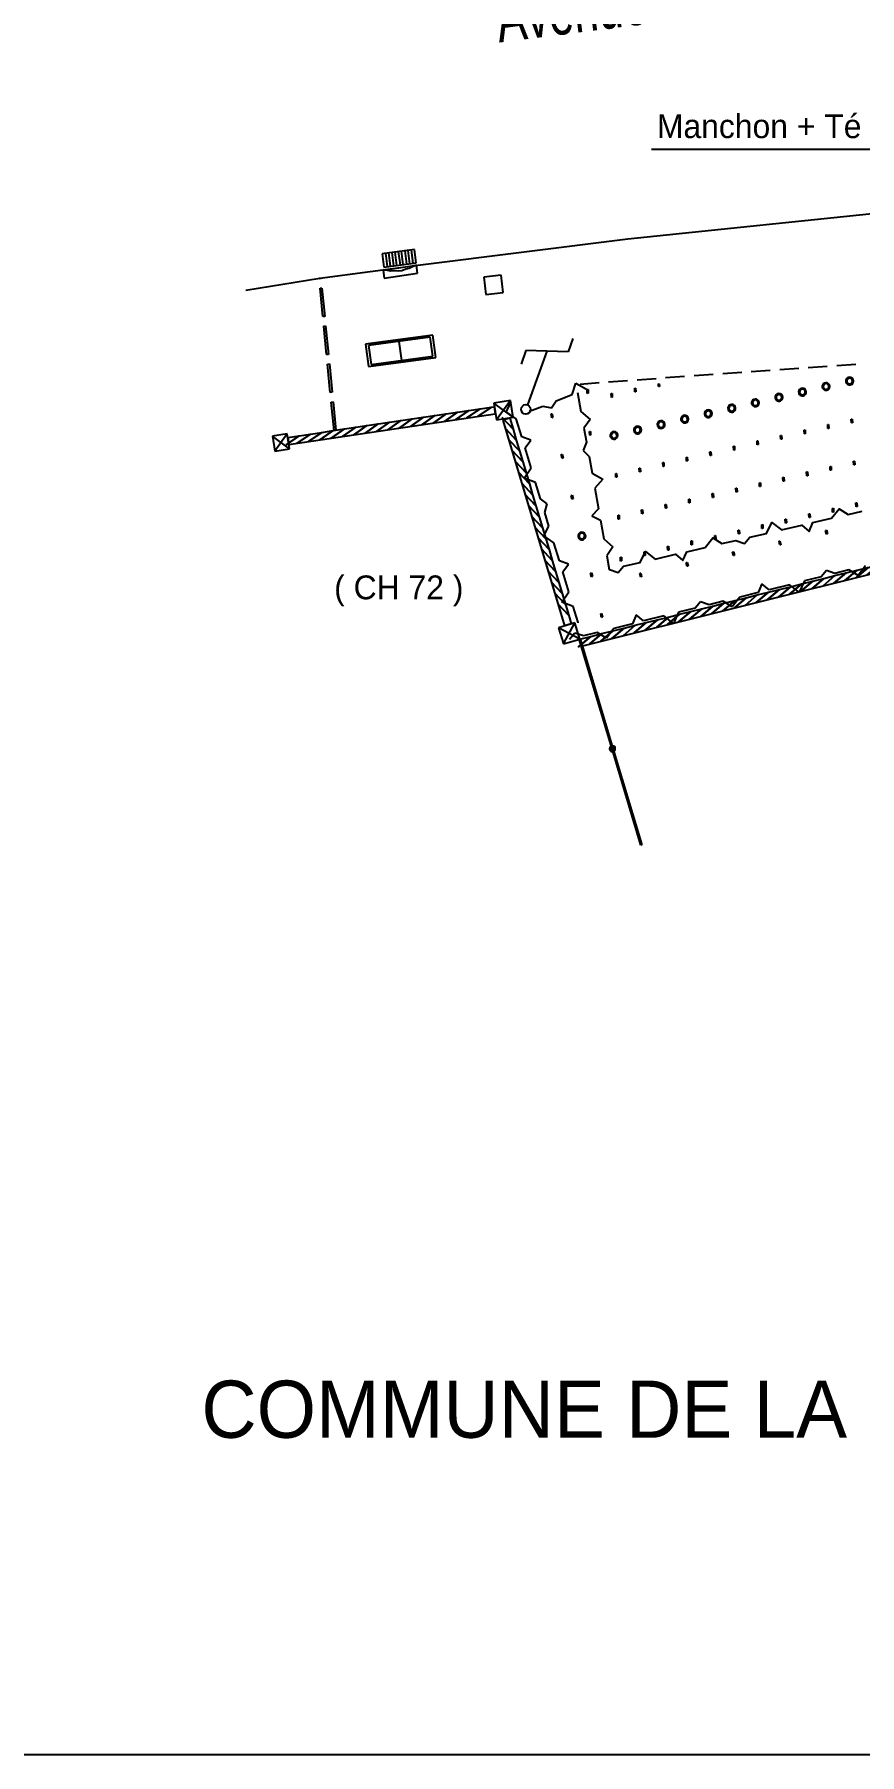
# Model space of a CAD drawing. Extents: x -215 to 206, y -120 to -34.
# Drawn here: x -171.11 to -153.79, y -120.09 to -83.99 of the extents above; entities that cross this region are included whole.
import ezdxf
from ezdxf.enums import TextEntityAlignment as Align

# ---------------------------------------------------------------- set-up
doc = ezdxf.new("R2010")
doc.units = 0
doc.header["$MEASUREMENT"] = 0
doc.layers.add('C_BAT_INDI', color=7, linetype='CONTINUOUS')
doc.layers.add('TOP$BATI', color=7, linetype='CONTINUOUS')
doc.styles.add('txt', font='TXT', dxfattribs={"height": 0.2})

msp = doc.modelspace()

# ---------------------------------------------------------------- linework, layer by layer
at = {"layer": 'C_BAT_INDI', "color": 4, "linetype": 'Continuous'}
msp.add_line((-158.159, -86.403, 112.096), (-149.043, -86.403, 112.096), dxfattribs=at)
at = {"layer": 'TOP$BATI', "color": 7, "linetype": 'Continuous'}
for p, q in [((-158.659, -88.282, 991.352), (-152.867, -87.684, 991.352)), ((-163.008, -88.828, 991.352), (-158.659, -88.282, 991.352)), ((-163.133, -88.508, 1000.633), (-163.811, -88.596, 1000.633)), ((-163.811, -88.596, 1000.633), (-163.775, -88.877, 1000.633)), ((-163.775, -88.877, 1000.633), (-163.097, -88.79, 1000.633)), ((-163.745, -88.587, 1000.633), (-163.708, -88.868, 1000.633)), ((-163.639, -88.86, 1000.633), (-163.675, -88.578, 1000.633)), ((-163.609, -88.57, 1000.633), (-163.573, -88.851, 1000.633)), ((-163.504, -88.842, 1000.633), (-163.54, -88.561, 1000.633)), ((-163.474, -88.552, 1000.633), (-163.437, -88.834, 1000.633)), ((-163.368, -88.825, 1000.633), (-163.404, -88.543, 1000.633)), ((-163.338, -88.535, 1000.633), (-163.302, -88.816, 1000.633)), ((-163.232, -88.807, 1000.633), (-163.269, -88.526, 1000.633)), ((-163.202, -88.517, 1000.633), (-163.166, -88.799, 1000.633)), ((-163.097, -88.79, 1000.633), (-163.133, -88.508, 1000.633)), ((-166.67, -89.36, 991.352), (-165.117, -89.11, 991.352)), ((-165.137, -89.112, 1000.957), (-165.097, -89.108, 1000.957)), ((-165.136, -89.121, 1000.957), (-165.137, -89.112, 1000.957)), ((-165.096, -89.117, 1000.957), (-165.136, -89.121, 1000.957)), ((-165.117, -89.11, 991.352), (-163.008, -88.828, 991.352)), ((-165.097, -89.108, 1000.957), (-165.096, -89.117, 1000.957)), ((-163.793, -88.939, 1000.6), (-163.093, -88.839, 1000.6)), ((-163.702, -88.95, 1000.6), (-163.793, -88.939, 1000.6)), ((-163.793, -88.939, 1000.6), (-163.769, -89.106, 1000.6)), ((-163.769, -89.106, 1000.6), (-163.069, -89.007, 1000.6)), ((-163.629, -88.964, 1000.6), (-163.702, -88.95, 1000.6)), ((-163.559, -88.954, 1000.6), (-163.629, -88.964, 1000.6)), ((-163.468, -88.966, 1000.6), (-163.559, -88.954, 1000.6)), ((-163.398, -88.956, 1000.6), (-163.468, -88.966, 1000.6)), ((-163.314, -88.919, 1000.6), (-163.398, -88.956, 1000.6)), ((-163.244, -88.909, 1000.6), (-163.314, -88.919, 1000.6)), ((-163.177, -88.875, 1000.6), (-163.244, -88.909, 1000.6)), ((-163.093, -88.839, 1000.6), (-163.177, -88.875, 1000.6)), ((-163.069, -89.007, 1000.6), (-163.093, -88.839, 1000.6)), ((-161.316, -89.045, 1000.708), (-161.678, -89.088, 1000.708)), ((-161.678, -89.088, 1000.708), (-161.635, -89.45, 1000.708)), ((-161.273, -89.407, 1000.708), (-161.316, -89.045, 1000.708)), ((-165.116, -89.32, 1000.957), (-165.076, -89.316, 1000.957)), ((-165.057, -89.917, 1000.957), (-165.116, -89.32, 1000.957)), ((-165.076, -89.316, 1000.957), (-165.018, -89.913, 1000.957)), ((-161.635, -89.45, 1000.708), (-161.273, -89.407, 1000.708)), ((-165.018, -89.913, 1000.957), (-165.057, -89.917, 1000.957)), ((-165.038, -90.116, 1000.957), (-164.998, -90.112, 1000.957)), ((-164.979, -90.713, 1000.957), (-165.038, -90.116, 1000.957)), ((-164.998, -90.112, 1000.957), (-164.939, -90.709, 1000.957)), ((-162.751, -90.302, 1000.767), (-164.164, -90.496, 1000.767)), ((-164.164, -90.496, 1000.767), (-164.1, -90.965, 1000.767)), ((-162.806, -90.347, 1000.767), (-164.099, -90.524, 1000.767)), ((-164.099, -90.524, 1000.767), (-164.045, -90.921, 1000.767)), ((-163.462, -90.437, 1000.767), (-163.408, -90.834, 1000.767)), ((-162.751, -90.744, 1000.767), (-162.806, -90.347, 1000.767)), ((-162.686, -90.772, 1000.767), (-162.751, -90.302, 1000.767)), ((-159.808, -90.372, 1000.848), (-159.911, -90.654, 1000.848)), ((-164.939, -90.709, 1000.957), (-164.979, -90.713, 1000.957)), ((-164.959, -90.912, 1000.957), (-164.92, -90.908, 1000.957)), ((-164.901, -91.509, 1000.957), (-164.959, -90.912, 1000.957)), ((-164.92, -90.908, 1000.957), (-164.861, -91.505, 1000.957)), ((-164.1, -90.965, 1000.767), (-162.686, -90.772, 1000.767)), ((-164.045, -90.921, 1000.767), (-162.751, -90.744, 1000.767)), ((-160.796, -90.63, 1000.848), (-160.898, -90.912, 1000.848)), ((-160.353, -90.642, 1000.848), (-160.796, -90.63, 1000.848)), ((-160.353, -90.642, 1000.848), (-160.763, -91.77, 1000.848)), ((-159.911, -90.654, 1000.848), (-160.353, -90.642, 1000.848)), ((-154.87, -90.985, 991.352), (-154.471, -90.957, 991.352)), ((-154.272, -90.944, 991.352), (-153.873, -90.917, 991.352)), ((-159.824, -91.554, 997.519), (-159.747, -91.31, 997.519)), ((-159.747, -91.31, 997.519), (-159.526, -91.439, 997.519)), ((-159.658, -91.331, 991.352), (-159.259, -91.3, 991.352)), ((-159.06, -91.285, 991.352), (-158.661, -91.256, 991.352)), ((-158.461, -91.241, 991.352), (-158.062, -91.212, 991.352)), ((-157.863, -91.197, 991.352), (-157.464, -91.168, 991.352)), ((-157.265, -91.154, 991.352), (-156.866, -91.125, 991.352)), ((-156.666, -91.111, 991.352), (-156.267, -91.082, 991.352)), ((-156.068, -91.068, 991.352), (-155.668, -91.04, 991.352)), ((-155.469, -91.026, 991.352), (-155.07, -90.999, 991.352)), ((-154.059, -91.249, 991.352), (-154.078, -91.242, 991.352)), ((-154.078, -91.242, 991.352), (-154.059, -91.249, 991.352)), ((-153.928, -91.297, 991.352), (-153.946, -91.29, 991.352)), ((-153.946, -91.29, 991.352), (-153.928, -91.297, 991.352)), ((-164.861, -91.505, 1000.957), (-164.901, -91.509, 1000.957)), ((-161.121, -91.673, 1000.848), (-161.472, -91.734, 1000.848)), ((-161.121, -91.673, 1000.848), (-161.411, -92.085, 1000.848)), ((-161.061, -92.024, 1000.848), (-161.121, -91.673, 1000.848)), ((-160.255, -91.828, 993.465), (-160.16, -91.684, 993.465)), ((-160.16, -91.684, 997.519), (-159.824, -91.554, 997.519)), ((-159.712, -91.511, 1000.767), (-159.641, -91.904, 1000.767)), ((-159.63, -96.829, 991.352), (-138.838, -91.659, 991.352)), ((-159.512, -91.448, 991.352), (-159.492, -91.446, 991.352)), ((-159.507, -91.527, 991.352), (-159.512, -91.448, 991.352)), ((-159.487, -91.526, 991.352), (-159.507, -91.527, 991.352)), ((-159.492, -91.446, 991.352), (-159.487, -91.526, 991.352)), ((-159.006, -91.531, 991.352), (-158.986, -91.529, 991.352)), ((-159.001, -91.61, 991.352), (-159.006, -91.531, 991.352)), ((-158.982, -91.609, 991.352), (-159.001, -91.61, 991.352)), ((-158.986, -91.529, 991.352), (-158.982, -91.609, 991.352)), ((-158.512, -91.417, 991.352), (-158.492, -91.416, 991.352)), ((-158.507, -91.496, 991.352), (-158.512, -91.417, 991.352)), ((-158.487, -91.495, 991.352), (-158.507, -91.496, 991.352)), ((-158.492, -91.416, 991.352), (-158.487, -91.495, 991.352)), ((-158.016, -91.328, 991.352), (-157.996, -91.327, 991.352)), ((-158.013, -91.383, 991.352), (-158.016, -91.328, 991.352)), ((-157.993, -91.381, 991.352), (-158.013, -91.383, 991.352)), ((-157.996, -91.327, 991.352), (-157.993, -91.381, 991.352)), ((-155.542, -91.591, 991.352), (-155.561, -91.584, 991.352)), ((-155.561, -91.584, 991.352), (-155.542, -91.591, 991.352)), ((-155.411, -91.638, 991.352), (-155.43, -91.632, 991.352)), ((-155.43, -91.632, 991.352), (-155.411, -91.638, 991.352)), ((-155.048, -91.477, 991.352), (-155.067, -91.47, 991.352)), ((-155.067, -91.47, 991.352), (-155.048, -91.477, 991.352)), ((-154.916, -91.524, 991.352), (-154.935, -91.517, 991.352)), ((-154.935, -91.517, 991.352), (-154.916, -91.524, 991.352)), ((-154.554, -91.363, 991.352), (-154.572, -91.356, 991.352)), ((-154.572, -91.356, 991.352), (-154.554, -91.363, 991.352)), ((-154.422, -91.41, 991.352), (-154.441, -91.404, 991.352)), ((-154.441, -91.404, 991.352), (-154.422, -91.41, 991.352)), ((-165.771, -92.599, 1000.985), (-161.439, -91.955, 1000.985)), ((-164.881, -91.708, 1000.957), (-164.841, -91.704, 1000.957)), ((-164.822, -92.305, 1000.957), (-164.881, -91.708, 1000.957)), ((-164.841, -91.704, 1000.957), (-164.783, -92.301, 1000.957)), ((-162.944, -92.027, 1000.985), (-163.219, -92.22, 1000.985)), ((-163.219, -92.22, 1000.985), (-162.944, -92.027, 1000.985)), ((-163.181, -92.062, 1000.985), (-162.944, -92.027, 1000.985)), ((-162.707, -91.992, 1000.985), (-162.981, -92.184, 1000.985)), ((-162.981, -92.184, 1000.985), (-162.707, -91.992, 1000.985)), ((-162.944, -92.027, 1000.985), (-162.707, -91.992, 1000.985)), ((-162.469, -91.957, 1000.985), (-162.744, -92.149, 1000.985)), ((-162.744, -92.149, 1000.985), (-162.469, -91.957, 1000.985)), ((-162.707, -91.992, 1000.985), (-162.469, -91.957, 1000.985)), ((-162.232, -91.921, 1000.985), (-162.506, -92.114, 1000.985)), ((-162.506, -92.114, 1000.985), (-162.232, -91.921, 1000.985)), ((-162.469, -91.957, 1000.985), (-162.232, -91.921, 1000.985)), ((-161.994, -91.886, 1000.985), (-162.269, -92.078, 1000.985)), ((-162.269, -92.078, 1000.985), (-161.994, -91.886, 1000.985)), ((-162.232, -91.921, 1000.985), (-161.994, -91.886, 1000.985)), ((-161.757, -91.851, 1000.985), (-162.032, -92.043, 1000.985)), ((-162.032, -92.043, 1000.985), (-161.757, -91.851, 1000.985)), ((-161.994, -91.886, 1000.985), (-161.757, -91.851, 1000.985)), ((-161.519, -91.816, 1000.985), (-161.794, -92.008, 1000.985)), ((-161.794, -92.008, 1000.985), (-161.519, -91.816, 1000.985)), ((-161.757, -91.851, 1000.985), (-161.519, -91.816, 1000.985)), ((-161.519, -91.816, 1000.985), (-161.461, -91.807, 1000.985)), ((-161.472, -91.734, 1000.848), (-161.411, -92.085, 1000.848)), ((-161.061, -92.024, 1000.848), (-161.472, -91.734, 1000.848)), ((-161.461, -91.807, 1000.848), (-161.439, -91.955, 1000.848)), ((-161.411, -92.085, 1000.848), (-161.061, -92.024, 1000.848)), ((-161.411, -92.085, 1000.848), (-161.061, -92.024, 1000.848)), ((-161.066, -92.276, 991.352), (-161.296, -92.032, 991.352)), ((-161.296, -92.032, 991.352), (-161.066, -92.276, 991.352)), ((-161.209, -91.913, 991.352), (-161.102, -91.713, 991.352)), ((-160.998, -92.058, 991.352), (-161.209, -91.913, 991.352)), ((-160.72, -91.9, 993.465), (-160.44, -91.792, 993.465)), ((-160.44, -91.792, 993.465), (-160.255, -91.828, 993.465)), ((-160.267, -91.959, 996.625), (-160.248, -91.955, 996.625)), ((-160.248, -92.037, 996.625), (-160.267, -91.959, 996.625)), ((-160.248, -91.955, 996.625), (-160.228, -92.032, 996.625)), ((-160.228, -92.032, 996.625), (-160.248, -92.037, 996.625)), ((-159.641, -91.904, 1000.767), (-159.448, -92.073, 1000.767)), ((-157.52, -92.046, 991.352), (-157.538, -92.039, 991.352)), ((-157.538, -92.039, 991.352), (-157.52, -92.046, 991.352)), ((-157.025, -91.932, 991.352), (-157.044, -91.925, 991.352)), ((-157.044, -91.925, 991.352), (-157.025, -91.932, 991.352)), ((-156.894, -91.98, 991.352), (-156.913, -91.973, 991.352)), ((-156.913, -91.973, 991.352), (-156.894, -91.98, 991.352)), ((-156.531, -91.818, 991.352), (-156.55, -91.812, 991.352)), ((-156.55, -91.812, 991.352), (-156.531, -91.818, 991.352)), ((-156.399, -91.866, 991.352), (-156.418, -91.859, 991.352)), ((-156.418, -91.859, 991.352), (-156.399, -91.866, 991.352)), ((-156.037, -91.704, 991.352), (-156.055, -91.698, 991.352)), ((-156.055, -91.698, 991.352), (-156.037, -91.704, 991.352)), ((-155.905, -91.752, 991.352), (-155.924, -91.746, 991.352)), ((-155.924, -91.746, 991.352), (-155.905, -91.752, 991.352)), ((-165.803, -92.377, 1000.985), (-166.115, -92.426, 1000.985)), ((-165.803, -92.377, 1000.985), (-166.066, -92.737, 1000.985)), ((-165.755, -92.689, 1000.985), (-165.803, -92.377, 1000.985)), ((-165.318, -92.38, 1000.985), (-165.593, -92.572, 1000.985)), ((-165.593, -92.572, 1000.985), (-165.318, -92.38, 1000.985)), ((-165.555, -92.415, 1000.985), (-165.318, -92.38, 1000.985)), ((-165.08, -92.345, 1000.985), (-165.355, -92.537, 1000.985)), ((-165.355, -92.537, 1000.985), (-165.08, -92.345, 1000.985)), ((-165.318, -92.38, 1000.985), (-165.08, -92.345, 1000.985)), ((-164.843, -92.309, 1000.985), (-165.118, -92.502, 1000.985)), ((-165.118, -92.502, 1000.985), (-164.843, -92.309, 1000.985)), ((-165.08, -92.345, 1000.985), (-164.843, -92.309, 1000.985)), ((-164.606, -92.274, 1000.985), (-164.88, -92.466, 1000.985)), ((-164.88, -92.466, 1000.985), (-164.606, -92.274, 1000.985)), ((-164.843, -92.309, 1000.985), (-164.606, -92.274, 1000.985)), ((-164.783, -92.301, 1000.957), (-164.822, -92.305, 1000.957)), ((-164.368, -92.239, 1000.985), (-164.643, -92.431, 1000.985)), ((-164.643, -92.431, 1000.985), (-164.368, -92.239, 1000.985)), ((-164.606, -92.274, 1000.985), (-164.368, -92.239, 1000.985)), ((-164.131, -92.203, 1000.985), (-164.405, -92.396, 1000.985)), ((-164.405, -92.396, 1000.985), (-164.131, -92.203, 1000.985)), ((-164.368, -92.239, 1000.985), (-164.131, -92.203, 1000.985)), ((-163.893, -92.168, 1000.985), (-164.168, -92.361, 1000.985)), ((-164.168, -92.361, 1000.985), (-163.893, -92.168, 1000.985)), ((-164.131, -92.203, 1000.985), (-163.893, -92.168, 1000.985)), ((-163.656, -92.133, 1000.985), (-163.931, -92.325, 1000.985)), ((-163.931, -92.325, 1000.985), (-163.656, -92.133, 1000.985)), ((-163.893, -92.168, 1000.985), (-163.656, -92.133, 1000.985)), ((-163.419, -92.098, 1000.985), (-163.693, -92.29, 1000.985)), ((-163.693, -92.29, 1000.985), (-163.419, -92.098, 1000.985)), ((-163.656, -92.133, 1000.985), (-163.419, -92.098, 1000.985)), ((-163.181, -92.062, 1000.985), (-163.456, -92.255, 1000.985)), ((-163.456, -92.255, 1000.985), (-163.181, -92.062, 1000.985)), ((-163.419, -92.098, 1000.985), (-163.181, -92.062, 1000.985)), ((-161.135, -92.047, 991.352), (-161.279, -92.09, 991.352)), ((-161.279, -92.09, 991.352), (-159.987, -96.408, 991.352)), ((-160.998, -92.507, 991.352), (-161.227, -92.262, 991.352)), ((-161.227, -92.262, 991.352), (-160.998, -92.507, 991.352)), ((-161.135, -92.047, 991.352), (-161.066, -92.276, 991.352)), ((-161.066, -92.276, 991.352), (-160.998, -92.507, 991.352)), ((-160.882, -92.441, 991.352), (-160.998, -92.058, 991.352)), ((-159.448, -92.073, 1000.767), (-159.577, -92.259, 1000.767)), ((-159.577, -92.259, 998.871), (-159.524, -92.554, 998.871)), ((-159.462, -92.326, 991.352), (-159.442, -92.325, 991.352)), ((-159.457, -92.406, 991.352), (-159.462, -92.326, 991.352)), ((-159.437, -92.405, 991.352), (-159.457, -92.406, 991.352)), ((-159.442, -92.325, 991.352), (-159.437, -92.405, 991.352)), ((-159.003, -92.388, 991.352), (-159.022, -92.381, 991.352)), ((-159.022, -92.381, 991.352), (-159.003, -92.388, 991.352)), ((-158.508, -92.274, 991.352), (-158.527, -92.267, 991.352)), ((-158.527, -92.267, 991.352), (-158.508, -92.274, 991.352)), ((-158.377, -92.322, 991.352), (-158.396, -92.315, 991.352)), ((-158.396, -92.315, 991.352), (-158.377, -92.322, 991.352)), ((-158.014, -92.16, 991.352), (-158.033, -92.153, 991.352)), ((-158.033, -92.153, 991.352), (-158.014, -92.16, 991.352)), ((-157.882, -92.208, 991.352), (-157.901, -92.201, 991.352)), ((-157.901, -92.201, 991.352), (-157.882, -92.208, 991.352)), ((-157.388, -92.094, 991.352), (-157.407, -92.087, 991.352)), ((-157.407, -92.087, 991.352), (-157.388, -92.094, 991.352)), ((-154.956, -92.296, 991.352), (-154.936, -92.295, 991.352)), ((-154.952, -92.376, 991.352), (-154.956, -92.296, 991.352)), ((-154.932, -92.375, 991.352), (-154.952, -92.376, 991.352)), ((-154.936, -92.295, 991.352), (-154.932, -92.375, 991.352)), ((-154.462, -92.182, 991.352), (-154.442, -92.181, 991.352)), ((-154.457, -92.262, 991.352), (-154.462, -92.182, 991.352)), ((-154.438, -92.261, 991.352), (-154.457, -92.262, 991.352)), ((-154.442, -92.181, 991.352), (-154.438, -92.261, 991.352)), ((-153.968, -92.069, 991.352), (-153.948, -92.067, 991.352)), ((-153.963, -92.148, 991.352), (-153.968, -92.069, 991.352)), ((-153.943, -92.147, 991.352), (-153.963, -92.148, 991.352)), ((-153.948, -92.067, 991.352), (-153.943, -92.147, 991.352)), ((-166.115, -92.426, 1000.985), (-166.066, -92.737, 1000.985)), ((-165.755, -92.689, 1000.985), (-166.115, -92.426, 1000.985)), ((-166.066, -92.737, 1000.985), (-165.755, -92.689, 1000.985)), ((-166.066, -92.737, 1000.985), (-165.755, -92.689, 1000.985)), ((-165.555, -92.415, 1000.985), (-165.83, -92.608, 1000.985)), ((-165.83, -92.608, 1000.985), (-165.555, -92.415, 1000.985)), ((-165.793, -92.45, 1000.985), (-165.555, -92.415, 1000.985)), ((-165.793, -92.45, 1000.985), (-165.771, -92.599, 1000.985)), ((-160.929, -92.736, 991.352), (-161.158, -92.492, 991.352)), ((-161.158, -92.492, 991.352), (-160.929, -92.736, 991.352)), ((-160.86, -92.966, 991.352), (-161.09, -92.722, 991.352)), ((-161.09, -92.722, 991.352), (-160.86, -92.966, 991.352)), ((-160.998, -92.507, 991.352), (-160.929, -92.736, 991.352)), ((-160.929, -92.736, 991.352), (-160.86, -92.966, 991.352)), ((-160.694, -92.509, 991.352), (-160.882, -92.441, 991.352)), ((-160.812, -92.67, 991.352), (-160.694, -92.509, 991.352)), ((-160.684, -93.091, 991.352), (-160.812, -92.67, 991.352)), ((-159.524, -92.554, 998.871), (-159.595, -92.729, 998.871)), ((-159.595, -92.729, 998.871), (-159.471, -92.849, 998.871)), ((-158.871, -92.436, 991.352), (-158.89, -92.429, 991.352)), ((-158.89, -92.429, 991.352), (-158.871, -92.436, 991.352)), ((-156.934, -92.752, 991.352), (-156.914, -92.751, 991.352)), ((-156.929, -92.832, 991.352), (-156.934, -92.752, 991.352)), ((-156.914, -92.751, 991.352), (-156.909, -92.831, 991.352)), ((-156.439, -92.638, 991.352), (-156.419, -92.637, 991.352)), ((-156.435, -92.718, 991.352), (-156.439, -92.638, 991.352)), ((-156.415, -92.717, 991.352), (-156.435, -92.718, 991.352)), ((-156.419, -92.637, 991.352), (-156.415, -92.717, 991.352)), ((-155.945, -92.524, 991.352), (-155.925, -92.523, 991.352)), ((-155.94, -92.604, 991.352), (-155.945, -92.524, 991.352)), ((-155.921, -92.603, 991.352), (-155.94, -92.604, 991.352)), ((-155.925, -92.523, 991.352), (-155.921, -92.603, 991.352)), ((-155.451, -92.41, 991.352), (-155.431, -92.409, 991.352)), ((-155.446, -92.49, 991.352), (-155.451, -92.41, 991.352)), ((-155.426, -92.489, 991.352), (-155.446, -92.49, 991.352)), ((-155.431, -92.409, 991.352), (-155.426, -92.489, 991.352)), ((-160.791, -93.196, 991.352), (-161.021, -92.952, 991.352)), ((-161.021, -92.952, 991.352), (-160.791, -93.196, 991.352)), ((-160.86, -92.966, 991.352), (-160.791, -93.196, 991.352)), ((-160.829, -93.303, 991.352), (-160.684, -93.091, 991.352)), ((-160.055, -92.813, 995.585), (-160.035, -92.809, 995.585)), ((-160.036, -92.891, 995.585), (-160.055, -92.813, 995.585)), ((-160.016, -92.886, 995.585), (-160.036, -92.891, 995.585)), ((-160.035, -92.809, 995.585), (-160.016, -92.886, 995.585)), ((-159.471, -92.849, 997.374), (-159.408, -93.204, 997.374)), ((-158.417, -93.094, 991.352), (-158.397, -93.093, 991.352)), ((-158.412, -93.174, 991.352), (-158.417, -93.094, 991.352)), ((-158.397, -93.093, 991.352), (-158.392, -93.173, 991.352)), ((-157.922, -92.98, 991.352), (-157.902, -92.979, 991.352)), ((-157.918, -93.06, 991.352), (-157.922, -92.98, 991.352)), ((-157.898, -93.059, 991.352), (-157.918, -93.06, 991.352)), ((-157.902, -92.979, 991.352), (-157.898, -93.059, 991.352)), ((-157.428, -92.866, 991.352), (-157.408, -92.865, 991.352)), ((-157.423, -92.946, 991.352), (-157.428, -92.866, 991.352)), ((-157.404, -92.945, 991.352), (-157.423, -92.946, 991.352)), ((-157.408, -92.865, 991.352), (-157.404, -92.945, 991.352)), ((-156.909, -92.831, 991.352), (-156.929, -92.832, 991.352)), ((-154.412, -93.061, 991.352), (-154.392, -93.06, 991.352)), ((-154.408, -93.141, 991.352), (-154.412, -93.061, 991.352)), ((-154.392, -93.06, 991.352), (-154.388, -93.14, 991.352)), ((-153.918, -92.947, 991.352), (-153.898, -92.946, 991.352)), ((-153.913, -93.027, 991.352), (-153.918, -92.947, 991.352)), ((-153.893, -93.026, 991.352), (-153.913, -93.027, 991.352)), ((-153.898, -92.946, 991.352), (-153.893, -93.026, 991.352)), ((-160.722, -93.426, 991.352), (-160.952, -93.182, 991.352)), ((-160.952, -93.182, 991.352), (-160.722, -93.426, 991.352)), ((-160.654, -93.656, 991.352), (-160.883, -93.412, 991.352)), ((-160.883, -93.412, 991.352), (-160.654, -93.656, 991.352)), ((-160.592, -93.398, 991.352), (-160.829, -93.303, 991.352)), ((-160.791, -93.196, 991.352), (-160.722, -93.426, 991.352)), ((-160.722, -93.426, 991.352), (-160.654, -93.656, 991.352)), ((-160.487, -93.742, 991.352), (-160.592, -93.398, 991.352)), ((-159.408, -93.204, 997.374), (-159.183, -93.326, 997.374)), ((-159.183, -93.326, 997.374), (-159.351, -93.519, 997.374)), ((-158.911, -93.208, 991.352), (-158.891, -93.207, 991.352)), ((-158.906, -93.288, 991.352), (-158.911, -93.208, 991.352)), ((-158.886, -93.287, 991.352), (-158.906, -93.288, 991.352)), ((-158.891, -93.207, 991.352), (-158.886, -93.287, 991.352)), ((-158.392, -93.173, 991.352), (-158.412, -93.174, 991.352)), ((-155.895, -93.403, 991.352), (-155.875, -93.402, 991.352)), ((-155.891, -93.483, 991.352), (-155.895, -93.403, 991.352)), ((-155.871, -93.482, 991.352), (-155.891, -93.483, 991.352)), ((-155.875, -93.402, 991.352), (-155.871, -93.482, 991.352)), ((-155.401, -93.289, 991.352), (-155.381, -93.288, 991.352)), ((-155.396, -93.369, 991.352), (-155.401, -93.289, 991.352)), ((-155.376, -93.368, 991.352), (-155.396, -93.369, 991.352)), ((-155.381, -93.288, 991.352), (-155.376, -93.368, 991.352)), ((-154.906, -93.175, 991.352), (-154.887, -93.174, 991.352)), ((-154.902, -93.255, 991.352), (-154.906, -93.175, 991.352)), ((-154.882, -93.254, 991.352), (-154.902, -93.255, 991.352)), ((-154.887, -93.174, 991.352), (-154.882, -93.254, 991.352)), ((-154.388, -93.14, 991.352), (-154.408, -93.141, 991.352)), ((-160.585, -93.886, 991.352), (-160.815, -93.642, 991.352)), ((-160.815, -93.642, 991.352), (-160.585, -93.886, 991.352)), ((-160.654, -93.656, 991.352), (-160.585, -93.886, 991.352)), ((-160.351, -93.847, 991.352), (-160.487, -93.742, 991.352)), ((-160.4, -94.029, 991.352), (-160.351, -93.847, 991.352)), ((-159.843, -93.667, 994.546), (-159.823, -93.663, 994.546)), ((-159.823, -93.745, 994.546), (-159.843, -93.667, 994.546)), ((-159.823, -93.663, 994.546), (-159.804, -93.74, 994.546)), ((-159.804, -93.74, 994.546), (-159.823, -93.745, 994.546)), ((-159.351, -93.519, 995.677), (-159.274, -93.952, 995.677)), ((-157.378, -93.745, 991.352), (-157.358, -93.744, 991.352)), ((-157.374, -93.825, 991.352), (-157.378, -93.745, 991.352)), ((-157.354, -93.823, 991.352), (-157.374, -93.825, 991.352)), ((-157.358, -93.744, 991.352), (-157.354, -93.823, 991.352)), ((-156.884, -93.631, 991.352), (-156.864, -93.63, 991.352)), ((-156.879, -93.711, 991.352), (-156.884, -93.631, 991.352)), ((-156.859, -93.71, 991.352), (-156.879, -93.711, 991.352)), ((-156.864, -93.63, 991.352), (-156.859, -93.71, 991.352)), ((-156.389, -93.517, 991.352), (-156.369, -93.516, 991.352)), ((-156.385, -93.597, 991.352), (-156.389, -93.517, 991.352)), ((-156.365, -93.596, 991.352), (-156.385, -93.597, 991.352)), ((-156.369, -93.516, 991.352), (-156.365, -93.596, 991.352)), ((-153.868, -93.826, 991.352), (-153.848, -93.825, 991.352)), ((-153.863, -93.906, 991.352), (-153.868, -93.826, 991.352)), ((-153.848, -93.825, 991.352), (-153.843, -93.904, 991.352)), ((-160.516, -94.116, 991.352), (-160.746, -93.871, 991.352)), ((-160.746, -93.871, 991.352), (-160.516, -94.116, 991.352)), ((-160.447, -94.346, 991.352), (-160.677, -94.102, 991.352)), ((-160.677, -94.102, 991.352), (-160.447, -94.346, 991.352)), ((-160.585, -93.886, 991.352), (-160.516, -94.116, 991.352)), ((-160.516, -94.116, 991.352), (-160.447, -94.346, 991.352)), ((-160.313, -94.316, 991.352), (-160.4, -94.029, 991.352)), ((-159.274, -93.952, 995.677), (-159.41, -94.098, 995.677)), ((-159.41, -94.098, 995.677), (-159.232, -94.188, 995.677)), ((-159.232, -94.188, 993.98), (-159.161, -94.582, 993.98)), ((-158.861, -94.086, 991.352), (-158.841, -94.085, 991.352)), ((-158.857, -94.166, 991.352), (-158.861, -94.086, 991.352)), ((-158.837, -94.165, 991.352), (-158.857, -94.166, 991.352)), ((-158.841, -94.085, 991.352), (-158.837, -94.165, 991.352)), ((-158.367, -93.973, 991.352), (-158.347, -93.971, 991.352)), ((-158.362, -94.052, 991.352), (-158.367, -93.973, 991.352)), ((-158.342, -94.051, 991.352), (-158.362, -94.052, 991.352)), ((-158.347, -93.971, 991.352), (-158.342, -94.051, 991.352)), ((-157.873, -93.859, 991.352), (-157.853, -93.857, 991.352)), ((-157.868, -93.938, 991.352), (-157.873, -93.859, 991.352)), ((-157.848, -93.937, 991.352), (-157.868, -93.938, 991.352)), ((-157.853, -93.857, 991.352), (-157.848, -93.937, 991.352)), ((-155.351, -94.167, 991.352), (-155.331, -94.166, 991.352)), ((-155.346, -94.247, 991.352), (-155.351, -94.167, 991.352)), ((-155.331, -94.166, 991.352), (-155.327, -94.246, 991.352)), ((-154.857, -94.053, 991.352), (-154.837, -94.052, 991.352)), ((-154.852, -94.133, 991.352), (-154.857, -94.053, 991.352)), ((-154.832, -94.132, 991.352), (-154.852, -94.133, 991.352)), ((-154.837, -94.052, 991.352), (-154.832, -94.132, 991.352)), ((-154.362, -93.94, 991.352), (-154.342, -93.938, 991.352)), ((-154.358, -94.019, 991.352), (-154.362, -93.94, 991.352)), ((-154.338, -94.018, 991.352), (-154.358, -94.019, 991.352)), ((-154.342, -93.938, 991.352), (-154.338, -94.018, 991.352)), ((-153.843, -93.904, 991.352), (-153.863, -93.906, 991.352)), ((-160.378, -94.576, 991.352), (-160.608, -94.331, 991.352)), ((-160.608, -94.331, 991.352), (-160.378, -94.576, 991.352)), ((-160.31, -94.806, 991.352), (-160.539, -94.561, 991.352)), ((-160.539, -94.561, 991.352), (-160.31, -94.806, 991.352)), ((-160.447, -94.346, 991.352), (-160.378, -94.576, 991.352)), ((-160.42, -94.516, 991.352), (-160.313, -94.316, 991.352)), ((-160.209, -94.661, 991.352), (-160.42, -94.516, 991.352)), ((-159.677, -94.499, 993.506), (-159.696, -94.492, 993.506)), ((-159.696, -94.492, 993.506), (-159.677, -94.499, 993.506)), ((-159.546, -94.546, 993.506), (-159.564, -94.54, 993.506)), ((-159.564, -94.54, 993.506), (-159.546, -94.546, 993.506)), ((-156.834, -94.509, 991.352), (-156.814, -94.508, 991.352)), ((-156.829, -94.589, 991.352), (-156.834, -94.509, 991.352)), ((-156.814, -94.508, 991.352), (-156.81, -94.588, 991.352)), ((-156.34, -94.395, 991.352), (-156.32, -94.394, 991.352)), ((-156.335, -94.475, 991.352), (-156.34, -94.395, 991.352)), ((-156.315, -94.474, 991.352), (-156.335, -94.475, 991.352)), ((-156.32, -94.394, 991.352), (-156.315, -94.474, 991.352)), ((-155.845, -94.282, 991.352), (-155.825, -94.28, 991.352)), ((-155.841, -94.361, 991.352), (-155.845, -94.282, 991.352)), ((-155.821, -94.36, 991.352), (-155.841, -94.361, 991.352)), ((-155.825, -94.28, 991.352), (-155.821, -94.36, 991.352)), ((-155.327, -94.246, 991.352), (-155.346, -94.247, 991.352)), ((-154.508, -94.404, 991.352), (-154.488, -94.4, 991.352)), ((-154.488, -94.482, 991.352), (-154.508, -94.404, 991.352)), ((-154.488, -94.4, 991.352), (-154.469, -94.477, 991.352)), ((-154.469, -94.477, 991.352), (-154.488, -94.482, 991.352)), ((-160.241, -95.036, 991.352), (-160.471, -94.791, 991.352)), ((-160.471, -94.791, 991.352), (-160.241, -95.036, 991.352)), ((-160.378, -94.576, 991.352), (-160.31, -94.806, 991.352)), ((-160.31, -94.806, 991.352), (-160.241, -95.036, 991.352)), ((-160.093, -95.044, 991.352), (-160.209, -94.661, 991.352)), ((-159.161, -94.582, 993.98), (-158.968, -94.75, 993.98)), ((-158.968, -94.75, 993.98), (-159.097, -94.936, 993.98)), ((-158.317, -94.851, 991.352), (-158.297, -94.85, 991.352)), ((-158.313, -94.931, 991.352), (-158.317, -94.851, 991.352)), ((-158.293, -94.93, 991.352), (-158.313, -94.931, 991.352)), ((-158.297, -94.85, 991.352), (-158.293, -94.93, 991.352)), ((-157.823, -94.737, 991.352), (-157.803, -94.736, 991.352)), ((-157.818, -94.817, 991.352), (-157.823, -94.737, 991.352)), ((-157.798, -94.816, 991.352), (-157.818, -94.817, 991.352)), ((-157.803, -94.736, 991.352), (-157.798, -94.816, 991.352)), ((-157.328, -94.623, 991.352), (-157.308, -94.622, 991.352)), ((-157.324, -94.703, 991.352), (-157.328, -94.623, 991.352)), ((-157.304, -94.702, 991.352), (-157.324, -94.703, 991.352)), ((-157.308, -94.622, 991.352), (-157.304, -94.702, 991.352)), ((-156.81, -94.588, 991.352), (-156.829, -94.589, 991.352)), ((-156.457, -94.854, 991.352), (-156.437, -94.849, 991.352)), ((-156.437, -94.931, 991.352), (-156.457, -94.854, 991.352)), ((-156.437, -94.849, 991.352), (-156.418, -94.927, 991.352)), ((-156.418, -94.927, 991.352), (-156.437, -94.931, 991.352)), ((-155.482, -94.629, 991.352), (-155.463, -94.624, 991.352)), ((-155.463, -94.707, 991.352), (-155.482, -94.629, 991.352)), ((-155.463, -94.624, 991.352), (-155.443, -94.702, 991.352)), ((-155.443, -94.702, 991.352), (-155.463, -94.707, 991.352)), ((-160.172, -95.266, 991.352), (-160.402, -95.021, 991.352)), ((-160.402, -95.021, 991.352), (-160.172, -95.266, 991.352)), ((-160.103, -95.496, 991.352), (-160.333, -95.251, 991.352)), ((-160.333, -95.251, 991.352), (-160.103, -95.496, 991.352)), ((-160.241, -95.036, 991.352), (-160.172, -95.266, 991.352)), ((-160.172, -95.266, 991.352), (-160.103, -95.496, 991.352)), ((-159.905, -95.112, 991.352), (-160.093, -95.044, 991.352)), ((-160.023, -95.273, 991.352), (-159.905, -95.112, 991.352)), ((-159.895, -95.694, 991.352), (-160.023, -95.273, 991.352)), ((-159.438, -95.298, 992.561), (-159.418, -95.293, 992.561)), ((-159.418, -95.293, 992.561), (-159.399, -95.371, 992.561)), ((-158.811, -94.965, 991.352), (-158.791, -94.964, 991.352)), ((-158.807, -95.045, 991.352), (-158.811, -94.965, 991.352)), ((-158.787, -95.044, 991.352), (-158.807, -95.045, 991.352)), ((-158.791, -94.964, 991.352), (-158.787, -95.044, 991.352)), ((-157.431, -95.078, 991.352), (-157.412, -95.074, 991.352)), ((-157.412, -95.156, 991.352), (-157.431, -95.078, 991.352)), ((-157.412, -95.074, 991.352), (-157.393, -95.151, 991.352)), ((-157.393, -95.151, 991.352), (-157.412, -95.156, 991.352)), ((-154.489, -95.247, 991.352), (-154.601, -95.377, 991.352)), ((-154.31, -95.305, 991.352), (-154.489, -95.247, 991.352)), ((-154.019, -95.233, 991.352), (-154.31, -95.305, 991.352)), ((-153.825, -95.35, 991.352), (-154.019, -95.233, 991.352)), ((-153.669, -95.146, 991.352), (-153.825, -95.35, 991.352)), ((-160.035, -95.725, 991.352), (-160.264, -95.481, 991.352)), ((-160.264, -95.481, 991.352), (-160.035, -95.725, 991.352)), ((-160.103, -95.496, 991.352), (-160.035, -95.725, 991.352)), ((-159.418, -95.375, 992.561), (-159.438, -95.298, 992.561)), ((-159.399, -95.371, 992.561), (-159.418, -95.375, 992.561)), ((-158.406, -95.303, 991.352), (-158.387, -95.298, 991.352)), ((-158.387, -95.38, 991.352), (-158.406, -95.303, 991.352)), ((-158.387, -95.298, 991.352), (-158.367, -95.376, 991.352)), ((-158.367, -95.376, 991.352), (-158.387, -95.38, 991.352)), ((-155.843, -95.521, 991.352), (-155.921, -95.705, 991.352)), ((-155.688, -95.647, 991.352), (-155.843, -95.521, 991.352)), ((-155.261, -95.541, 991.352), (-155.688, -95.647, 991.352)), ((-155.058, -95.697, 991.352), (-155.261, -95.541, 991.352)), ((-154.951, -95.464, 991.352), (-155.058, -95.697, 991.352)), ((-154.601, -95.377, 991.352), (-154.951, -95.464, 991.352)), ((-159.966, -95.955, 991.352), (-160.195, -95.711, 991.352)), ((-160.195, -95.711, 991.352), (-159.966, -95.955, 991.352)), ((-159.897, -96.185, 991.352), (-160.127, -95.941, 991.352)), ((-160.127, -95.941, 991.352), (-159.897, -96.185, 991.352)), ((-160.041, -95.905, 991.352), (-159.895, -95.694, 991.352)), ((-159.803, -96.001, 991.352), (-160.041, -95.905, 991.352)), ((-160.035, -95.725, 991.352), (-159.966, -95.955, 991.352)), ((-159.966, -95.955, 991.352), (-159.897, -96.185, 991.352)), ((-159.702, -96.332, 991.352), (-159.803, -96.001, 991.352)), ((-157.129, -95.902, 991.352), (-157.241, -96.033, 991.352)), ((-156.95, -95.961, 991.352), (-157.129, -95.902, 991.352)), ((-156.659, -95.889, 991.352), (-156.95, -95.961, 991.352)), ((-156.465, -96.005, 991.352), (-156.659, -95.889, 991.352)), ((-156.309, -95.802, 991.352), (-156.465, -96.005, 991.352)), ((-155.921, -95.705, 991.352), (-156.309, -95.802, 991.352)), ((-159.769, -96.343, 991.352), (-160.11, -96.445, 991.352)), ((-160.008, -96.786, 991.352), (-159.769, -96.343, 991.352)), ((-159.843, -96.365, 991.352), (-159.987, -96.408, 991.352)), ((-159.897, -96.185, 991.352), (-159.843, -96.365, 991.352)), ((-159.667, -96.684, 991.352), (-159.769, -96.343, 991.352)), ((-159.697, -96.345, 991.352), (-159.702, -96.332, 991.352)), ((-159.225, -96.152, 991.522), (-159.206, -96.147, 991.522)), ((-159.206, -96.23, 991.522), (-159.225, -96.152, 991.522)), ((-159.206, -96.147, 991.522), (-159.187, -96.225, 991.522)), ((-159.187, -96.225, 991.522), (-159.206, -96.23, 991.522)), ((-158.561, -96.361, 991.352), (-158.949, -96.458, 991.352)), ((-158.483, -96.177, 991.352), (-158.561, -96.361, 991.352)), ((-158.328, -96.303, 991.352), (-158.483, -96.177, 991.352)), ((-157.901, -96.197, 991.352), (-158.328, -96.303, 991.352)), ((-157.697, -96.353, 991.352), (-157.901, -96.197, 991.352)), ((-157.59, -96.12, 991.352), (-157.697, -96.353, 991.352)), ((-157.241, -96.033, 991.352), (-157.59, -96.12, 991.352)), ((-160.11, -96.445, 991.352), (-160.008, -96.786, 991.352)), ((-159.667, -96.684, 991.352), (-160.11, -96.445, 991.352)), ((-160.11, -96.445, 991.352), (-160.008, -96.786, 991.352)), ((-160.008, -96.786, 991.352), (-159.667, -96.684, 991.352)), ((-159.769, -96.558, 991.352), (-159.881, -96.689, 991.352)), ((-159.589, -96.617, 991.352), (-159.769, -96.558, 991.352)), ((-159.676, -96.687, 991.352), (-159.657, -96.681, 991.352)), ((-158.988, -98.986, 991.352), (-159.676, -96.687, 991.352)), ((-159.667, -96.684, 991.352), (-159.63, -96.829, 991.352)), ((-159.657, -96.681, 991.352), (-158.969, -98.98, 991.352)), ((-159.298, -96.544, 991.352), (-159.589, -96.617, 991.352)), ((-159.105, -96.661, 991.352), (-159.298, -96.544, 991.352)), ((-158.949, -96.458, 991.352), (-159.105, -96.661, 991.352)), ((-159.016, -98.969, 991.352), (-159.035, -98.963, 991.352)), ((-159.035, -98.963, 991.352), (-159.016, -98.969, 991.352)), ((-158.969, -98.98, 991.352), (-158.988, -98.986, 991.352)), ((-158.988, -98.986, 991.352), (-158.969, -98.98, 991.352)), ((-158.384, -101.005, 991.352), (-158.988, -98.986, 991.352)), ((-158.969, -98.98, 991.352), (-158.365, -100.999, 991.352)), ((-158.922, -99.004, 991.352), (-158.941, -98.997, 991.352)), ((-158.941, -98.997, 991.352), (-158.922, -99.004, 991.352)), ((-158.365, -100.999, 991.352), (-158.384, -101.005, 991.352)), ((-214.726, -120.091, 989.685), (206.037, -120.091, 989.685))]:
    msp.add_line(p, q, dxfattribs=at)
at = {"layer": 'TOP$BATI', "color": 7, "linetype": 'Continuous', "elevation": 992.083}
msp.add_lwpolyline([(-159.097, -94.936), (-159.046, -95.224), (-159.039, -95.223), (-158.86, -95.284), (-158.746, -95.155), (-158.396, -95.075), (-158.285, -94.844), (-158.084, -95.003), (-157.655, -94.904), (-157.502, -95.033), (-157.421, -94.85), (-157.031, -94.76), (-156.872, -94.559), (-156.681, -94.679), (-156.388, -94.612), (-156.21, -94.674), (-156.096, -94.545), (-155.745, -94.464), (-155.634, -94.233), (-155.433, -94.392), (-155.005, -94.293), (-154.851, -94.422), (-154.771, -94.239), (-154.381, -94.149), (-154.222, -93.949), (-154.03, -94.069), (-153.738, -94.001)], dxfattribs=at)
at = {"layer": 'TOP$BATI', "color": 7, "linetype": 'Continuous', "extrusion": (1.35705e-08, 0, 1), "elevation": 991.352}
msp.add_lwpolyline([(-159.667, -96.684), (-159.434, -96.626), (-159.689, -96.844), (-159.434, -96.626), (-159.201, -96.568), (-159.456, -96.786), (-159.201, -96.568), (-158.968, -96.51), (-159.223, -96.728), (-158.968, -96.51), (-158.735, -96.452), (-158.99, -96.67), (-158.735, -96.452), (-158.502, -96.394), (-158.757, -96.612), (-158.502, -96.394), (-158.269, -96.336), (-158.524, -96.554), (-158.269, -96.336), (-158.036, -96.278), (-158.291, -96.496), (-158.036, -96.278), (-157.803, -96.22), (-158.058, -96.438), (-157.803, -96.22), (-157.57, -96.163), (-157.825, -96.38), (-157.57, -96.163), (-157.337, -96.105), (-157.592, -96.323), (-157.337, -96.105), (-157.105, -96.047), (-157.36, -96.264), (-157.105, -96.047), (-156.872, -95.989), (-157.127, -96.207), (-156.872, -95.989), (-156.639, -95.931), (-156.894, -96.149), (-156.639, -95.931), (-156.406, -95.873), (-156.661, -96.091), (-156.406, -95.873), (-156.173, -95.815), (-156.428, -96.033), (-156.173, -95.815), (-155.94, -95.757), (-156.195, -95.975), (-155.94, -95.757), (-155.707, -95.699), (-155.962, -95.917), (-155.707, -95.699), (-155.474, -95.641), (-155.729, -95.859), (-155.474, -95.641), (-155.241, -95.583), (-155.496, -95.801), (-155.241, -95.583), (-155.008, -95.525), (-155.263, -95.743), (-155.008, -95.525), (-154.775, -95.468), (-155.03, -95.686), (-154.775, -95.468), (-154.543, -95.41), (-154.798, -95.627), (-154.543, -95.41), (-154.31, -95.352), (-154.565, -95.57), (-154.31, -95.352), (-154.077, -95.294), (-154.332, -95.512), (-154.077, -95.294), (-153.844, -95.236), (-154.099, -95.454), (-153.844, -95.236), (-153.611, -95.178), (-153.866, -95.396), (-153.611, -95.178), (-153.378, -95.12), (-153.633, -95.338), (-153.378, -95.12), (-153.145, -95.062), (-153.4, -95.28), (-153.145, -95.062), (-152.912, -95.004), (-153.167, -95.222), (-152.912, -95.004), (-152.679, -94.946), (-152.934, -95.164), (-152.679, -94.946), (-152.446, -94.888), (-152.701, -95.106), (-152.446, -94.888), (-152.214, -94.83), (-152.469, -95.048), (-152.214, -94.83), (-151.981, -94.772), (-152.236, -94.99), (-151.981, -94.772), (-151.748, -94.715)], dxfattribs=at)
at = {"layer": 'TOP$BATI', "color": 7, "linetype": 'Continuous'}
msp.add_circle((-160.798, -91.863, 1000.848), 0.1, dxfattribs=at)
for centre, radius, start, end in [((-154.497, -91.383, 991.352), 0.08, 340, 160), ((-154.497, -91.383, 991.352), 0.06, 340, 160), ((-154.003, -91.269, 991.352), 0.08, 160, 340), ((-154.003, -91.269, 991.352), 0.08, 340, 160), ((-154.003, -91.269, 991.352), 0.06, 160, 340), ((-154.003, -91.269, 991.352), 0.06, 340, 160), ((-155.98, -91.725, 991.352), 0.08, 340, 160), ((-155.98, -91.725, 991.352), 0.06, 340, 160), ((-155.486, -91.611, 991.352), 0.08, 160, 340), ((-155.486, -91.611, 991.352), 0.08, 340, 160), ((-155.486, -91.611, 991.352), 0.06, 160, 340), ((-155.486, -91.611, 991.352), 0.06, 340, 160), ((-154.992, -91.497, 991.352), 0.08, 160, 340), ((-154.992, -91.497, 991.352), 0.08, 340, 160), ((-154.992, -91.497, 991.352), 0.06, 160, 340), ((-154.992, -91.497, 991.352), 0.06, 340, 160), ((-154.497, -91.383, 991.352), 0.08, 160, 340), ((-154.497, -91.383, 991.352), 0.06, 160, 340), ((-157.463, -92.067, 991.352), 0.08, 160, 340), ((-157.463, -92.067, 991.352), 0.08, 340, 160), ((-157.463, -92.067, 991.352), 0.06, 340, 160), ((-156.969, -91.953, 991.352), 0.08, 160, 340), ((-156.969, -91.953, 991.352), 0.08, 340, 160), ((-156.969, -91.953, 991.352), 0.06, 160, 340), ((-156.969, -91.953, 991.352), 0.06, 340, 160), ((-156.475, -91.839, 991.352), 0.08, 160, 340), ((-156.475, -91.839, 991.352), 0.08, 340, 160), ((-156.475, -91.839, 991.352), 0.06, 160, 340), ((-156.475, -91.839, 991.352), 0.06, 340, 160), ((-155.98, -91.725, 991.352), 0.08, 160, 340), ((-155.98, -91.725, 991.352), 0.06, 160, 340), ((-158.946, -92.409, 991.352), 0.08, 160, 340), ((-158.946, -92.409, 991.352), 0.08, 340, 160), ((-158.946, -92.409, 991.352), 0.06, 160, 340), ((-158.946, -92.409, 991.352), 0.06, 340, 160), ((-158.452, -92.295, 991.352), 0.08, 160, 340), ((-158.452, -92.295, 991.352), 0.08, 340, 160), ((-158.452, -92.295, 991.352), 0.06, 160, 340), ((-158.452, -92.295, 991.352), 0.06, 340, 160), ((-157.958, -92.181, 991.352), 0.08, 160, 340), ((-157.958, -92.181, 991.352), 0.08, 340, 160), ((-157.958, -92.181, 991.352), 0.06, 160, 340), ((-157.958, -92.181, 991.352), 0.06, 340, 160), ((-157.463, -92.067, 991.352), 0.06, 160, 340), ((-159.621, -94.519, 993.506), 0.08, 160, 340), ((-159.621, -94.519, 993.506), 0.08, 340, 160), ((-159.621, -94.519, 993.506), 0.06, 160, 340), ((-159.621, -94.519, 993.506), 0.06, 340, 160), ((-158.979, -98.983, 991.352), 0.06, 160, 340), ((-158.979, -98.983, 991.352), 0.06, 340, 160), ((-158.979, -98.983, 991.352), 0.04, 160, 340), ((-158.979, -98.983, 991.352), 0.04, 340, 160)]:
    msp.add_arc(centre, radius, start, end, dxfattribs=at)

# ---------------------------------------------------------------- texts
at = {"layer": 'C_BAT_INDI', "color": 4, "linetype": 'Continuous', "style": 'txt'}
msp.add_text('Manchon + T%%233 + Vanne @150', height=0.5, dxfattribs=at).set_placement((-153.562, -85.953, 87.146), align=Align.MIDDLE)
at = {"layer": 'TOP$BATI', "color": 7, "linetype": 'Continuous', "style": 'txt', "width": 0.7}
msp.add_text('Avenue     des     Corsaires', height=1, rotation=7.2551, dxfattribs=at).set_placement((-155.758, -83.454, 991.352), align=Align.CENTER)
at = {"layer": 'TOP$BATI', "color": 7, "linetype": 'Continuous', "style": 'txt'}
for s, height, p in [('( CH 72 )', 0.5, (-163.463, -95.848, 991.352)), ('COMMUNE DE LA ROCHELLE', 1.2, (-156.282, -113.443, 991.352))]:
    msp.add_text(s, height=height, dxfattribs=at).set_placement(p, align=Align.CENTER)

doc.saveas('drawing.dxf')
